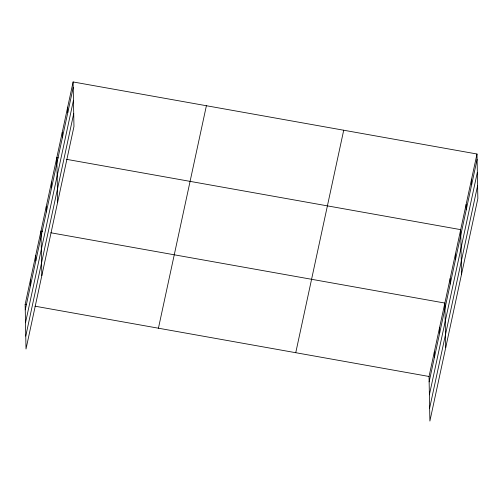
<?xml version="1.0" encoding="UTF-8"?>
<svg xmlns="http://www.w3.org/2000/svg" width="503" height="503" viewBox="0 0 503 503"><rect width="100%" height="100%" fill="white"/><g stroke="black" fill="none" stroke-linecap="round" stroke-linejoin="round"><path stroke-width="0.75" d="M73.111 81.951L73.966 126.517L26.005 348.994L25.15 304.428L73.111 81.951L476.995 154.006L477.85 198.572L429.889 421.049L429.034 376.483L476.995 154.006M25.257 309.848L73.218 87.371M25.502 322.769L73.463 100.292M25.76 336.079L73.721 113.603M158.432 328.208L206.393 105.731M295.751 352.704L343.712 130.227M429.134 381.896L477.096 159.42M429.386 394.817L477.347 172.34M429.637 408.128L477.605 185.651M58.323 157.867L56.808 157.596L57.663 202.162M66.648 159.35L460.685 229.645L461.54 274.21M42.491 231.286L40.976 231.015L41.831 275.581M50.822 232.77L444.859 303.064L445.715 347.63M25.15 304.428L26.665 304.699M34.996 306.189L429.034 376.483M471.556 179.219L471.663 184.639M466.124 204.432L466.224 209.852M455.41 254.122L455.517 259.535M450.135 278.593L450.242 284.006M439.584 327.535L439.685 332.955M434.309 352.012L434.41 357.426M67.679 107.17L67.779 112.584M62.24 132.383L62.347 137.797M51.532 182.067L51.633 187.487M46.251 206.538L46.358 211.958M35.7 255.486L35.807 260.906M30.425 279.957L30.532 285.377"/></g></svg>
